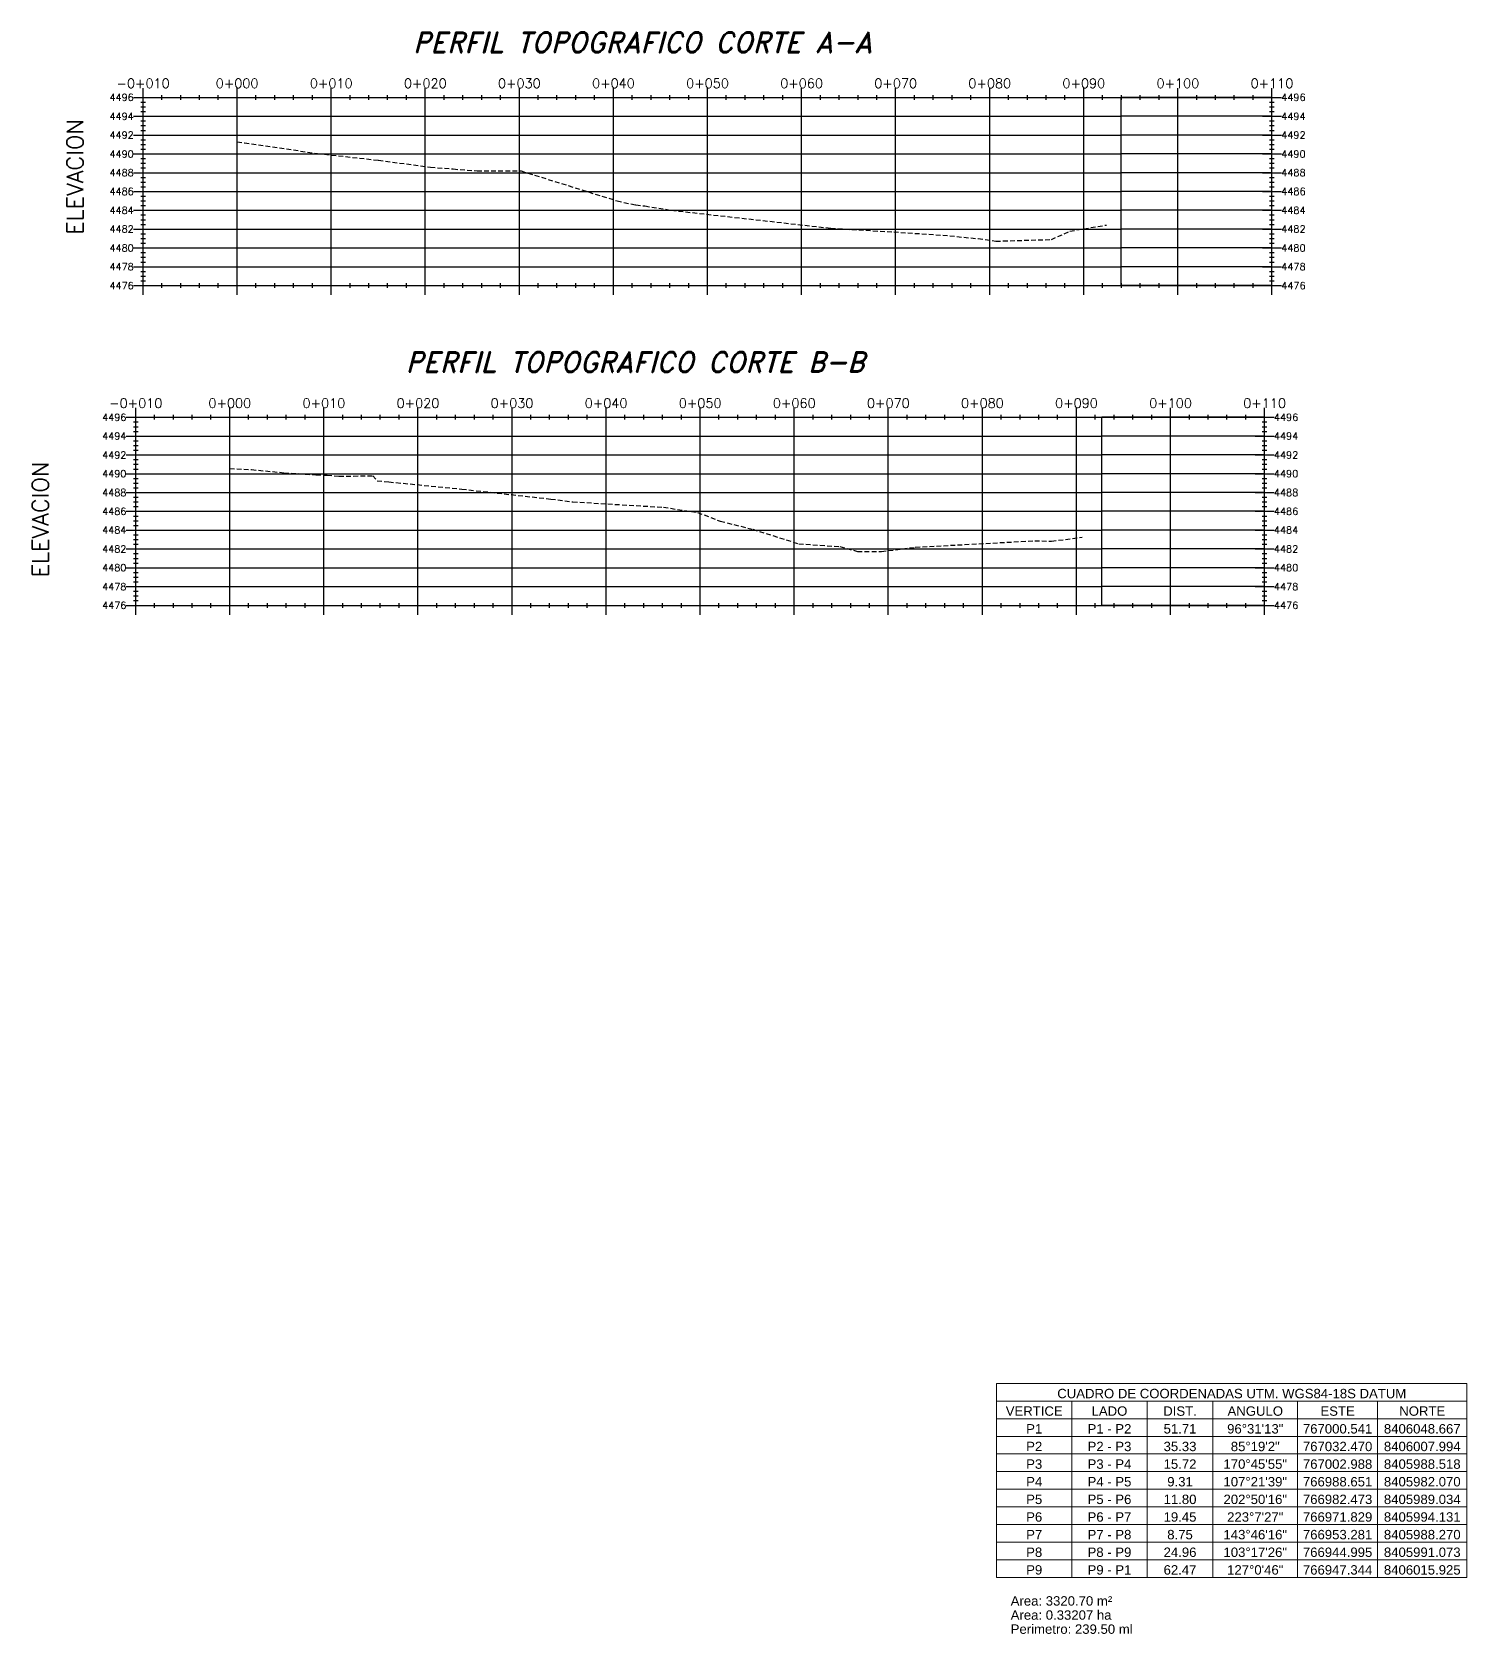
# Model space of a CAD drawing. Header units: metres. Extents: x 766932 to 768173, y 8405668 to 8406206.
# Drawn here: x 767147.5 to 767300.1, y 8405984.6 to 8406155 of the extents above; entities that cross this region are included whole.
import ezdxf
from ezdxf.enums import TextEntityAlignment as Align

# ---------------------------------------------------------------- set-up
doc = ezdxf.new("R2010")
doc.units = ezdxf.units.M
doc.linetypes.add('DASHED', pattern=[0.75, 0.5, -0.25])
for name, color, linetype in [('C-ROAD-PROF', 1, 'DASHED'), ('C-ROAD-PROF-GRID-GEOM', 5, 'Continuous'), ('C-ROAD-PROF-GRID-MAJR', 8, 'Continuous'), ('C-ROAD-PROF-TEXT', 11, 'Continuous'), ('C-ROAD-PROF-TITL', 11, 'Continuous'), ('C-ROAD-PROF-TTLB', 5, 'Continuous'), ('NOMBRE', 40, 'Continuous')]:
    doc.layers.add(name, color=color, linetype=linetype)
doc.layers.add('CUADROS', color=9, linetype='Continuous', lineweight=20)
doc.styles.add('ambiente', font='romand.shx', dxfattribs={"oblique": 15})
doc.styles.add('CUADROS', font='arial.ttf')
doc.styles.get("Standard").update_dxf_attribs({"font": 'simplex.shx'})

# ---------------------------------------------------------------- blocks, each defined once
blk = doc.blocks.new('CC-Cuerpo')
at = {"layer": 'CUADROS'}
for p, q in [((0, 0), (0, 3.75)), ((0, 3.75), (100, 3.75)), ((16, 0), (16, 3.75)), ((32, 0), (32, 3.75)), ((46, 0), (46, 3.75)), ((64, 0), (64, 3.75)), ((81, 0), (81, 3.75)), ((100, 0), (100, 3.75)), ((0, 0), (100, 0))]:
    blk.add_line(p, q, dxfattribs=at)
at = {"layer": 'CUADROS', "style": 'CUADROS'}
for tag, p in [('V', (8, 0)), ('L', (24, 0)), ('D', (39, 0)), ('ANG', (55, 0)), ('X', (72.5, 0)), ('Y', (90.5, 0))]:
    blk.add_attdef(tag, text='', height=2, dxfattribs=at).set_placement(p, align=Align.BOTTOM_CENTER)
blk = doc.blocks.new('*U70')
at = {"layer": 'C-ROAD-PROF', "color": 1, "linetype": 'DASHED', "lineweight": -3}
for p, q in [((767169.34, 8406143.29), (767170.14, 8406143.18)), ((767170.14, 8406143.18), (767177.88, 8406142.06)), ((767177.88, 8406142.06), (767184.37, 8406141.34)), ((767184.37, 8406141.34), (767189.9, 8406140.6)), ((767189.9, 8406140.6), (767192.31, 8406140.41)), ((767192.31, 8406140.41), (767194.85, 8406140.21)), ((767194.85, 8406140.21), (767199.53, 8406140.2)), ((767199.53, 8406140.2), (767209.72, 8406137.02)), ((767209.72, 8406137.02), (767211.72, 8406136.58)), ((767211.72, 8406136.58), (767212.67, 8406136.48)), ((767212.67, 8406136.48), (767215.52, 8406136.02)), ((767215.52, 8406136.02), (767232.44, 8406134.11)), ((767232.44, 8406134.11), (767239.13, 8406133.71)), ((767239.13, 8406133.71), (767244.36, 8406133.37)), ((767244.36, 8406133.37), (767248.1, 8406133)), ((767255.89, 8406132.91), (767257.87, 8406133.8)), ((767257.87, 8406133.8), (767261.75, 8406134.45)), ((767248.1, 8406133), (767250, 8406132.73)), ((767250, 8406132.73), (767255.89, 8406132.91))]:
    blk.add_line(p, q, dxfattribs=at)
blk = doc.blocks.new('*U71')
at = {"layer": 'C-ROAD-PROF', "color": 1, "linetype": 'DASHED', "lineweight": -3}
for p, q in [((767212.64, 8406052.23), (767214.94, 8406052.12)), ((767214.94, 8406052.12), (767218.4, 8406051.79)), ((767218.4, 8406051.79), (767221.8, 8406051.58)), ((767221.8, 8406051.58), (767222.99, 8406051.53)), ((767222.99, 8406051.53), (767224.27, 8406051.42)), ((767224.27, 8406051.42), (767227.84, 8406051.47)), ((767227.84, 8406051.47), (767228.31, 8406050.94)), ((767228.31, 8406050.94), (767229.56, 8406050.82)), ((767229.56, 8406050.82), (767237.32, 8406050.05)), ((767237.32, 8406050.05), (767246.77, 8406048.99)), ((767246.77, 8406048.99), (767249.09, 8406048.7)), ((767249.09, 8406048.7), (767258.75, 8406048.12)), ((767258.75, 8406048.12), (767262.36, 8406047.57)), ((767262.36, 8406047.57), (767264.78, 8406046.64)), ((767264.78, 8406046.64), (767268.22, 8406045.78)), ((767268.22, 8406045.78), (767273.13, 8406044.23)), ((767285.51, 8406043.87), (767298.21, 8406044.56)), ((767298.21, 8406044.56), (767299.97, 8406044.51)), ((767299.97, 8406044.51), (767303.23, 8406044.93)), ((767273.13, 8406044.23), (767277.49, 8406043.94)), ((767277.49, 8406043.94), (767279.37, 8406043.42)), ((767279.37, 8406043.42), (767281.91, 8406043.41)), ((767281.91, 8406043.41), (767285.51, 8406043.87))]:
    blk.add_line(p, q, dxfattribs=at)

msp = doc.modelspace()

# ---------------------------------------------------------------- linework, layer by layer
at = {"layer": 'C-ROAD-PROF-GRID-GEOM', "color": 5, "linetype": 'Continuous', "lineweight": -3}
for p, q in [((767169.341, 8406128.016), (767169.341, 8406148.016)), ((767263.33, 8406128.016), (767263.33, 8406148.016)), ((767168.561, 8406094.006), (767168.561, 8406114.006)), ((767261.245, 8406094.006), (767261.245, 8406114.006))]:
    msp.add_line(p, q, dxfattribs=at)
at = {"layer": 'C-ROAD-PROF-GRID-MAJR', "color": 8, "linetype": 'Continuous', "lineweight": -3}
for p, q in [((767159.341, 8406148.016), (767169.341, 8406148.016)), ((767159.341, 8406128.016), (767159.341, 8406148.016)), ((767169.341, 8406148.016), (767263.33, 8406148.016)), ((767169.341, 8406128.016), (767169.341, 8406148.016)), ((767179.341, 8406128.016), (767179.341, 8406148.016)), ((767189.341, 8406128.016), (767189.341, 8406148.016)), ((767199.341, 8406128.016), (767199.341, 8406148.016)), ((767209.341, 8406128.016), (767209.341, 8406148.016)), ((767219.341, 8406128.016), (767219.341, 8406148.016)), ((767229.341, 8406128.016), (767229.341, 8406148.016)), ((767239.341, 8406128.016), (767239.341, 8406148.016)), ((767249.341, 8406128.016), (767249.341, 8406148.016)), ((767259.341, 8406128.016), (767259.341, 8406148.016)), ((767279.341, 8406148.016), (767263.33, 8406148.016)), ((767269.341, 8406128.016), (767269.341, 8406148.016)), ((767279.341, 8406128.016), (767279.341, 8406148.016)), ((767159.341, 8406146.016), (767169.341, 8406146.016)), ((767169.341, 8406146.016), (767263.33, 8406146.016)), ((767279.341, 8406146.016), (767263.33, 8406146.016)), ((767159.341, 8406144.016), (767169.341, 8406144.016)), ((767169.341, 8406144.016), (767263.33, 8406144.016)), ((767279.341, 8406144.016), (767263.33, 8406144.016)), ((767159.341, 8406142.016), (767169.341, 8406142.016)), ((767169.341, 8406142.016), (767263.33, 8406142.016)), ((767279.341, 8406142.016), (767263.33, 8406142.016)), ((767159.341, 8406140.016), (767169.341, 8406140.016)), ((767169.341, 8406140.016), (767263.33, 8406140.016)), ((767279.341, 8406140.016), (767263.33, 8406140.016)), ((767159.341, 8406138.016), (767169.341, 8406138.016)), ((767169.341, 8406138.016), (767263.33, 8406138.016)), ((767279.341, 8406138.016), (767263.33, 8406138.016)), ((767159.341, 8406136.016), (767169.341, 8406136.016)), ((767169.341, 8406136.016), (767263.33, 8406136.016)), ((767279.341, 8406136.016), (767263.33, 8406136.016)), ((767159.341, 8406134.016), (767169.341, 8406134.016)), ((767169.341, 8406134.016), (767263.33, 8406134.016)), ((767279.341, 8406134.016), (767263.33, 8406134.016)), ((767159.341, 8406132.016), (767169.341, 8406132.016)), ((767169.341, 8406132.016), (767263.33, 8406132.016)), ((767279.341, 8406132.016), (767263.33, 8406132.016)), ((767159.341, 8406130.016), (767169.341, 8406130.016)), ((767169.341, 8406130.016), (767263.33, 8406130.016)), ((767279.341, 8406130.016), (767263.33, 8406130.016)), ((767159.341, 8406128.016), (767169.341, 8406128.016)), ((767169.341, 8406128.016), (767263.33, 8406128.016)), ((767279.341, 8406128.016), (767263.33, 8406128.016)), ((767158.561, 8406114.006), (767168.561, 8406114.006)), ((767158.561, 8406094.006), (767158.561, 8406114.006)), ((767168.561, 8406114.006), (767261.245, 8406114.006)), ((767168.561, 8406094.006), (767168.561, 8406114.006)), ((767178.561, 8406094.006), (767178.561, 8406114.006)), ((767188.561, 8406094.006), (767188.561, 8406114.006)), ((767198.561, 8406094.006), (767198.561, 8406114.006)), ((767208.561, 8406094.006), (767208.561, 8406114.006)), ((767218.561, 8406094.006), (767218.561, 8406114.006)), ((767228.561, 8406094.006), (767228.561, 8406114.006)), ((767238.561, 8406094.006), (767238.561, 8406114.006)), ((767248.561, 8406094.006), (767248.561, 8406114.006)), ((767258.561, 8406094.006), (767258.561, 8406114.006)), ((767278.561, 8406114.006), (767261.245, 8406114.006)), ((767268.561, 8406094.006), (767268.561, 8406114.006)), ((767278.561, 8406094.006), (767278.561, 8406114.006)), ((767158.561, 8406112.006), (767168.561, 8406112.006)), ((767168.561, 8406112.006), (767261.245, 8406112.006)), ((767278.561, 8406112.006), (767261.245, 8406112.006)), ((767158.561, 8406110.006), (767168.561, 8406110.006)), ((767168.561, 8406110.006), (767261.245, 8406110.006)), ((767278.561, 8406110.006), (767261.245, 8406110.006)), ((767158.561, 8406108.006), (767168.561, 8406108.006)), ((767168.561, 8406108.006), (767261.245, 8406108.006)), ((767278.561, 8406108.006), (767261.245, 8406108.006)), ((767158.561, 8406106.006), (767168.561, 8406106.006)), ((767168.561, 8406106.006), (767261.245, 8406106.006)), ((767278.561, 8406106.006), (767261.245, 8406106.006)), ((767158.561, 8406104.006), (767168.561, 8406104.006)), ((767168.561, 8406104.006), (767261.245, 8406104.006)), ((767278.561, 8406104.006), (767261.245, 8406104.006)), ((767158.561, 8406102.006), (767168.561, 8406102.006)), ((767168.561, 8406102.006), (767261.245, 8406102.006)), ((767278.561, 8406102.006), (767261.245, 8406102.006)), ((767158.561, 8406100.006), (767168.561, 8406100.006)), ((767168.561, 8406100.006), (767261.245, 8406100.006)), ((767278.561, 8406100.006), (767261.245, 8406100.006)), ((767158.561, 8406098.006), (767168.561, 8406098.006)), ((767168.561, 8406098.006), (767261.245, 8406098.006)), ((767278.561, 8406098.006), (767261.245, 8406098.006)), ((767158.561, 8406096.006), (767168.561, 8406096.006)), ((767168.561, 8406096.006), (767261.245, 8406096.006)), ((767278.561, 8406096.006), (767261.245, 8406096.006)), ((767158.561, 8406094.006), (767168.561, 8406094.006)), ((767168.561, 8406094.006), (767261.245, 8406094.006)), ((767278.561, 8406094.006), (767261.245, 8406094.006))]:
    msp.add_line(p, q, dxfattribs=at)
at = {"layer": 'C-ROAD-PROF-TEXT', "color": 11, "linetype": 'Continuous', "lineweight": -3}
for p, q in [((767159.341, 8406147.016), (767159.341, 8406149.016)), ((767169.341, 8406147.016), (767169.341, 8406149.016)), ((767179.341, 8406147.016), (767179.341, 8406149.016)), ((767189.341, 8406147.016), (767189.341, 8406149.016)), ((767199.341, 8406147.016), (767199.341, 8406149.016)), ((767209.341, 8406147.016), (767209.341, 8406149.016)), ((767219.341, 8406147.016), (767219.341, 8406149.016)), ((767229.341, 8406147.016), (767229.341, 8406149.016)), ((767239.341, 8406147.016), (767239.341, 8406149.016)), ((767249.341, 8406147.016), (767249.341, 8406149.016)), ((767259.341, 8406147.016), (767259.341, 8406149.016)), ((767269.341, 8406147.016), (767269.341, 8406149.016)), ((767279.341, 8406147.016), (767279.341, 8406149.016)), ((767158.341, 8406148.016), (767160.341, 8406148.016)), ((767159.091, 8406147.516), (767159.591, 8406147.516)), ((767159.091, 8406147.016), (767159.591, 8406147.016)), ((767161.341, 8406147.766), (767161.341, 8406148.266)), ((767163.341, 8406147.766), (767163.341, 8406148.266)), ((767165.341, 8406147.766), (767165.341, 8406148.266)), ((767167.341, 8406147.766), (767167.341, 8406148.266)), ((767171.341, 8406147.766), (767171.341, 8406148.266)), ((767173.341, 8406147.766), (767173.341, 8406148.266)), ((767175.341, 8406147.766), (767175.341, 8406148.266)), ((767177.341, 8406147.766), (767177.341, 8406148.266)), ((767181.341, 8406147.766), (767181.341, 8406148.266)), ((767183.341, 8406147.766), (767183.341, 8406148.266)), ((767185.341, 8406147.766), (767185.341, 8406148.266)), ((767187.341, 8406147.766), (767187.341, 8406148.266)), ((767191.341, 8406147.766), (767191.341, 8406148.266)), ((767193.341, 8406147.766), (767193.341, 8406148.266)), ((767195.341, 8406147.766), (767195.341, 8406148.266)), ((767197.341, 8406147.766), (767197.341, 8406148.266)), ((767201.341, 8406147.766), (767201.341, 8406148.266)), ((767203.341, 8406147.766), (767203.341, 8406148.266)), ((767205.341, 8406147.766), (767205.341, 8406148.266)), ((767207.341, 8406147.766), (767207.341, 8406148.266)), ((767211.341, 8406147.766), (767211.341, 8406148.266)), ((767213.341, 8406147.766), (767213.341, 8406148.266)), ((767215.341, 8406147.766), (767215.341, 8406148.266)), ((767217.341, 8406147.766), (767217.341, 8406148.266)), ((767221.341, 8406147.766), (767221.341, 8406148.266)), ((767223.341, 8406147.766), (767223.341, 8406148.266)), ((767225.341, 8406147.766), (767225.341, 8406148.266)), ((767227.341, 8406147.766), (767227.341, 8406148.266)), ((767231.341, 8406147.766), (767231.341, 8406148.266)), ((767233.341, 8406147.766), (767233.341, 8406148.266)), ((767235.341, 8406147.766), (767235.341, 8406148.266)), ((767237.341, 8406147.766), (767237.341, 8406148.266)), ((767241.341, 8406147.766), (767241.341, 8406148.266)), ((767243.341, 8406147.766), (767243.341, 8406148.266)), ((767245.341, 8406147.766), (767245.341, 8406148.266)), ((767247.341, 8406147.766), (767247.341, 8406148.266)), ((767251.341, 8406147.766), (767251.341, 8406148.266)), ((767253.341, 8406147.766), (767253.341, 8406148.266)), ((767255.341, 8406147.766), (767255.341, 8406148.266)), ((767257.341, 8406147.766), (767257.341, 8406148.266)), ((767261.341, 8406147.766), (767261.341, 8406148.266)), ((767263.341, 8406147.766), (767263.341, 8406148.266)), ((767265.341, 8406147.766), (767265.341, 8406148.266)), ((767267.341, 8406147.766), (767267.341, 8406148.266)), ((767271.341, 8406147.766), (767271.341, 8406148.266)), ((767273.341, 8406147.766), (767273.341, 8406148.266)), ((767275.341, 8406147.766), (767275.341, 8406148.266)), ((767277.341, 8406147.766), (767277.341, 8406148.266)), ((767278.341, 8406148.016), (767280.341, 8406148.016)), ((767279.091, 8406147.516), (767279.591, 8406147.516)), ((767279.091, 8406147.016), (767279.591, 8406147.016)), ((767158.341, 8406146.016), (767160.341, 8406146.016)), ((767159.091, 8406146.516), (767159.591, 8406146.516)), ((767159.091, 8406145.516), (767159.591, 8406145.516)), ((767159.091, 8406145.016), (767159.591, 8406145.016)), ((767278.341, 8406146.016), (767280.341, 8406146.016)), ((767279.091, 8406146.516), (767279.591, 8406146.516)), ((767279.091, 8406145.516), (767279.591, 8406145.516)), ((767279.091, 8406145.016), (767279.591, 8406145.016)), ((767158.341, 8406144.016), (767160.341, 8406144.016)), ((767159.091, 8406144.516), (767159.591, 8406144.516)), ((767159.091, 8406143.516), (767159.591, 8406143.516)), ((767278.341, 8406144.016), (767280.341, 8406144.016)), ((767279.091, 8406144.516), (767279.591, 8406144.516)), ((767279.091, 8406143.516), (767279.591, 8406143.516)), ((767158.341, 8406142.016), (767160.341, 8406142.016)), ((767159.091, 8406143.016), (767159.591, 8406143.016)), ((767159.091, 8406142.516), (767159.591, 8406142.516)), ((767278.341, 8406142.016), (767280.341, 8406142.016)), ((767279.091, 8406143.016), (767279.591, 8406143.016)), ((767279.091, 8406142.516), (767279.591, 8406142.516)), ((767158.341, 8406140.016), (767160.341, 8406140.016)), ((767159.091, 8406141.516), (767159.591, 8406141.516)), ((767159.091, 8406141.016), (767159.591, 8406141.016)), ((767159.091, 8406140.516), (767159.591, 8406140.516)), ((767278.341, 8406140.016), (767280.341, 8406140.016)), ((767279.091, 8406141.516), (767279.591, 8406141.516)), ((767279.091, 8406141.016), (767279.591, 8406141.016)), ((767279.091, 8406140.516), (767279.591, 8406140.516)), ((767159.091, 8406139.516), (767159.591, 8406139.516)), ((767159.091, 8406139.016), (767159.591, 8406139.016)), ((767159.091, 8406138.516), (767159.591, 8406138.516)), ((767279.091, 8406139.516), (767279.591, 8406139.516)), ((767279.091, 8406139.016), (767279.591, 8406139.016)), ((767279.091, 8406138.516), (767279.591, 8406138.516)), ((767158.341, 8406138.016), (767160.341, 8406138.016)), ((767159.091, 8406137.516), (767159.591, 8406137.516)), ((767159.091, 8406137.016), (767159.591, 8406137.016)), ((767159.091, 8406136.516), (767159.591, 8406136.516)), ((767278.341, 8406138.016), (767280.341, 8406138.016)), ((767279.091, 8406137.516), (767279.591, 8406137.516)), ((767279.091, 8406137.016), (767279.591, 8406137.016)), ((767279.091, 8406136.516), (767279.591, 8406136.516)), ((767158.341, 8406136.016), (767160.341, 8406136.016)), ((767159.091, 8406135.516), (767159.591, 8406135.516)), ((767159.091, 8406135.016), (767159.591, 8406135.016)), ((767278.341, 8406136.016), (767280.341, 8406136.016)), ((767279.091, 8406135.516), (767279.591, 8406135.516)), ((767279.091, 8406135.016), (767279.591, 8406135.016)), ((767158.341, 8406134.016), (767160.341, 8406134.016)), ((767159.091, 8406134.516), (767159.591, 8406134.516)), ((767159.091, 8406133.516), (767159.591, 8406133.516)), ((767278.341, 8406134.016), (767280.341, 8406134.016)), ((767279.091, 8406134.516), (767279.591, 8406134.516)), ((767279.091, 8406133.516), (767279.591, 8406133.516)), ((767158.341, 8406132.016), (767160.341, 8406132.016)), ((767159.091, 8406133.016), (767159.591, 8406133.016)), ((767159.091, 8406132.516), (767159.591, 8406132.516)), ((767159.091, 8406131.516), (767159.591, 8406131.516)), ((767278.341, 8406132.016), (767280.341, 8406132.016)), ((767279.091, 8406133.016), (767279.591, 8406133.016)), ((767279.091, 8406132.516), (767279.591, 8406132.516)), ((767279.091, 8406131.516), (767279.591, 8406131.516)), ((767158.341, 8406130.016), (767160.341, 8406130.016)), ((767159.091, 8406131.016), (767159.591, 8406131.016)), ((767159.091, 8406130.516), (767159.591, 8406130.516)), ((767278.341, 8406130.016), (767280.341, 8406130.016)), ((767279.091, 8406131.016), (767279.591, 8406131.016)), ((767279.091, 8406130.516), (767279.591, 8406130.516)), ((767158.341, 8406128.016), (767160.341, 8406128.016)), ((767159.091, 8406129.516), (767159.591, 8406129.516)), ((767159.091, 8406129.016), (767159.591, 8406129.016)), ((767159.091, 8406128.516), (767159.591, 8406128.516)), ((767159.341, 8406127.016), (767159.341, 8406129.016)), ((767161.341, 8406127.766), (767161.341, 8406128.266)), ((767163.341, 8406127.766), (767163.341, 8406128.266)), ((767165.341, 8406127.766), (767165.341, 8406128.266)), ((767167.341, 8406127.766), (767167.341, 8406128.266)), ((767169.341, 8406127.016), (767169.341, 8406129.016)), ((767171.341, 8406127.766), (767171.341, 8406128.266)), ((767173.341, 8406127.766), (767173.341, 8406128.266)), ((767175.341, 8406127.766), (767175.341, 8406128.266)), ((767177.341, 8406127.766), (767177.341, 8406128.266)), ((767179.341, 8406127.016), (767179.341, 8406129.016)), ((767181.341, 8406127.766), (767181.341, 8406128.266)), ((767183.341, 8406127.766), (767183.341, 8406128.266)), ((767185.341, 8406127.766), (767185.341, 8406128.266)), ((767187.341, 8406127.766), (767187.341, 8406128.266)), ((767189.341, 8406127.016), (767189.341, 8406129.016)), ((767191.341, 8406127.766), (767191.341, 8406128.266)), ((767193.341, 8406127.766), (767193.341, 8406128.266)), ((767195.341, 8406127.766), (767195.341, 8406128.266)), ((767197.341, 8406127.766), (767197.341, 8406128.266)), ((767199.341, 8406127.016), (767199.341, 8406129.016)), ((767201.341, 8406127.766), (767201.341, 8406128.266)), ((767203.341, 8406127.766), (767203.341, 8406128.266)), ((767205.341, 8406127.766), (767205.341, 8406128.266)), ((767207.341, 8406127.766), (767207.341, 8406128.266)), ((767209.341, 8406127.016), (767209.341, 8406129.016)), ((767211.341, 8406127.766), (767211.341, 8406128.266)), ((767213.341, 8406127.766), (767213.341, 8406128.266)), ((767215.341, 8406127.766), (767215.341, 8406128.266)), ((767217.341, 8406127.766), (767217.341, 8406128.266)), ((767219.341, 8406127.016), (767219.341, 8406129.016)), ((767221.341, 8406127.766), (767221.341, 8406128.266)), ((767223.341, 8406127.766), (767223.341, 8406128.266)), ((767225.341, 8406127.766), (767225.341, 8406128.266)), ((767227.341, 8406127.766), (767227.341, 8406128.266)), ((767229.341, 8406127.016), (767229.341, 8406129.016)), ((767231.341, 8406127.766), (767231.341, 8406128.266)), ((767233.341, 8406127.766), (767233.341, 8406128.266)), ((767235.341, 8406127.766), (767235.341, 8406128.266)), ((767237.341, 8406127.766), (767237.341, 8406128.266)), ((767239.341, 8406127.016), (767239.341, 8406129.016)), ((767241.341, 8406127.766), (767241.341, 8406128.266)), ((767243.341, 8406127.766), (767243.341, 8406128.266)), ((767245.341, 8406127.766), (767245.341, 8406128.266)), ((767247.341, 8406127.766), (767247.341, 8406128.266)), ((767249.341, 8406127.016), (767249.341, 8406129.016)), ((767251.341, 8406127.766), (767251.341, 8406128.266)), ((767253.341, 8406127.766), (767253.341, 8406128.266)), ((767255.341, 8406127.766), (767255.341, 8406128.266)), ((767257.341, 8406127.766), (767257.341, 8406128.266)), ((767259.341, 8406127.016), (767259.341, 8406129.016)), ((767261.341, 8406127.766), (767261.341, 8406128.266)), ((767263.341, 8406127.766), (767263.341, 8406128.266)), ((767265.341, 8406127.766), (767265.341, 8406128.266)), ((767267.341, 8406127.766), (767267.341, 8406128.266)), ((767269.341, 8406127.016), (767269.341, 8406129.016)), ((767271.341, 8406127.766), (767271.341, 8406128.266)), ((767273.341, 8406127.766), (767273.341, 8406128.266)), ((767275.341, 8406127.766), (767275.341, 8406128.266)), ((767277.341, 8406127.766), (767277.341, 8406128.266)), ((767278.341, 8406128.016), (767280.341, 8406128.016)), ((767279.091, 8406129.516), (767279.591, 8406129.516)), ((767279.091, 8406129.016), (767279.591, 8406129.016)), ((767279.091, 8406128.516), (767279.591, 8406128.516)), ((767279.341, 8406127.016), (767279.341, 8406129.016)), ((767158.561, 8406113.006), (767158.561, 8406115.006)), ((767168.561, 8406113.006), (767168.561, 8406115.006)), ((767178.561, 8406113.006), (767178.561, 8406115.006)), ((767188.561, 8406113.006), (767188.561, 8406115.006)), ((767198.561, 8406113.006), (767198.561, 8406115.006)), ((767208.561, 8406113.006), (767208.561, 8406115.006)), ((767218.561, 8406113.006), (767218.561, 8406115.006)), ((767228.561, 8406113.006), (767228.561, 8406115.006)), ((767238.561, 8406113.006), (767238.561, 8406115.006)), ((767248.561, 8406113.006), (767248.561, 8406115.006)), ((767258.561, 8406113.006), (767258.561, 8406115.006)), ((767268.561, 8406113.006), (767268.561, 8406115.006)), ((767278.561, 8406113.006), (767278.561, 8406115.006)), ((767157.561, 8406114.006), (767159.561, 8406114.006)), ((767158.311, 8406113.506), (767158.811, 8406113.506)), ((767158.311, 8406113.006), (767158.811, 8406113.006)), ((767160.561, 8406113.756), (767160.561, 8406114.256)), ((767162.561, 8406113.756), (767162.561, 8406114.256)), ((767164.561, 8406113.756), (767164.561, 8406114.256)), ((767166.561, 8406113.756), (767166.561, 8406114.256)), ((767170.561, 8406113.756), (767170.561, 8406114.256)), ((767172.561, 8406113.756), (767172.561, 8406114.256)), ((767174.561, 8406113.756), (767174.561, 8406114.256)), ((767176.561, 8406113.756), (767176.561, 8406114.256)), ((767180.561, 8406113.756), (767180.561, 8406114.256)), ((767182.561, 8406113.756), (767182.561, 8406114.256)), ((767184.561, 8406113.756), (767184.561, 8406114.256)), ((767186.561, 8406113.756), (767186.561, 8406114.256)), ((767190.561, 8406113.756), (767190.561, 8406114.256)), ((767192.561, 8406113.756), (767192.561, 8406114.256)), ((767194.561, 8406113.756), (767194.561, 8406114.256)), ((767196.561, 8406113.756), (767196.561, 8406114.256)), ((767200.561, 8406113.756), (767200.561, 8406114.256)), ((767202.561, 8406113.756), (767202.561, 8406114.256)), ((767204.561, 8406113.756), (767204.561, 8406114.256)), ((767206.561, 8406113.756), (767206.561, 8406114.256)), ((767210.561, 8406113.756), (767210.561, 8406114.256)), ((767212.561, 8406113.756), (767212.561, 8406114.256)), ((767214.561, 8406113.756), (767214.561, 8406114.256)), ((767216.561, 8406113.756), (767216.561, 8406114.256)), ((767220.561, 8406113.756), (767220.561, 8406114.256)), ((767222.561, 8406113.756), (767222.561, 8406114.256)), ((767224.561, 8406113.756), (767224.561, 8406114.256)), ((767226.561, 8406113.756), (767226.561, 8406114.256)), ((767230.561, 8406113.756), (767230.561, 8406114.256)), ((767232.561, 8406113.756), (767232.561, 8406114.256)), ((767234.561, 8406113.756), (767234.561, 8406114.256)), ((767236.561, 8406113.756), (767236.561, 8406114.256)), ((767240.561, 8406113.756), (767240.561, 8406114.256)), ((767242.561, 8406113.756), (767242.561, 8406114.256)), ((767244.561, 8406113.756), (767244.561, 8406114.256)), ((767246.561, 8406113.756), (767246.561, 8406114.256)), ((767250.561, 8406113.756), (767250.561, 8406114.256)), ((767252.561, 8406113.756), (767252.561, 8406114.256)), ((767254.561, 8406113.756), (767254.561, 8406114.256)), ((767256.561, 8406113.756), (767256.561, 8406114.256)), ((767260.561, 8406113.756), (767260.561, 8406114.256)), ((767262.561, 8406113.756), (767262.561, 8406114.256)), ((767264.561, 8406113.756), (767264.561, 8406114.256)), ((767266.561, 8406113.756), (767266.561, 8406114.256)), ((767270.561, 8406113.756), (767270.561, 8406114.256)), ((767272.561, 8406113.756), (767272.561, 8406114.256)), ((767274.561, 8406113.756), (767274.561, 8406114.256)), ((767276.561, 8406113.756), (767276.561, 8406114.256)), ((767277.561, 8406114.006), (767279.561, 8406114.006)), ((767278.311, 8406113.506), (767278.811, 8406113.506)), ((767278.311, 8406113.006), (767278.811, 8406113.006)), ((767157.561, 8406112.006), (767159.561, 8406112.006)), ((767158.311, 8406112.506), (767158.811, 8406112.506)), ((767158.311, 8406111.506), (767158.811, 8406111.506)), ((767158.311, 8406111.006), (767158.811, 8406111.006)), ((767277.561, 8406112.006), (767279.561, 8406112.006)), ((767278.311, 8406112.506), (767278.811, 8406112.506)), ((767278.311, 8406111.506), (767278.811, 8406111.506)), ((767278.311, 8406111.006), (767278.811, 8406111.006)), ((767157.561, 8406110.006), (767159.561, 8406110.006)), ((767158.311, 8406110.506), (767158.811, 8406110.506)), ((767158.311, 8406109.506), (767158.811, 8406109.506)), ((767277.561, 8406110.006), (767279.561, 8406110.006)), ((767278.311, 8406110.506), (767278.811, 8406110.506)), ((767278.311, 8406109.506), (767278.811, 8406109.506)), ((767157.561, 8406108.006), (767159.561, 8406108.006)), ((767158.311, 8406109.006), (767158.811, 8406109.006)), ((767158.311, 8406108.506), (767158.811, 8406108.506)), ((767277.561, 8406108.006), (767279.561, 8406108.006)), ((767278.311, 8406109.006), (767278.811, 8406109.006)), ((767278.311, 8406108.506), (767278.811, 8406108.506)), ((767157.561, 8406106.006), (767159.561, 8406106.006)), ((767158.311, 8406107.506), (767158.811, 8406107.506)), ((767158.311, 8406107.006), (767158.811, 8406107.006)), ((767158.311, 8406106.506), (767158.811, 8406106.506)), ((767277.561, 8406106.006), (767279.561, 8406106.006)), ((767278.311, 8406107.506), (767278.811, 8406107.506)), ((767278.311, 8406107.006), (767278.811, 8406107.006)), ((767278.311, 8406106.506), (767278.811, 8406106.506)), ((767158.311, 8406105.506), (767158.811, 8406105.506)), ((767158.311, 8406105.006), (767158.811, 8406105.006)), ((767158.311, 8406104.506), (767158.811, 8406104.506)), ((767278.311, 8406105.506), (767278.811, 8406105.506)), ((767278.311, 8406105.006), (767278.811, 8406105.006)), ((767278.311, 8406104.506), (767278.811, 8406104.506)), ((767157.561, 8406104.006), (767159.561, 8406104.006)), ((767158.311, 8406103.506), (767158.811, 8406103.506)), ((767158.311, 8406103.006), (767158.811, 8406103.006)), ((767158.311, 8406102.506), (767158.811, 8406102.506)), ((767277.561, 8406104.006), (767279.561, 8406104.006)), ((767278.311, 8406103.506), (767278.811, 8406103.506)), ((767278.311, 8406103.006), (767278.811, 8406103.006)), ((767278.311, 8406102.506), (767278.811, 8406102.506)), ((767157.561, 8406102.006), (767159.561, 8406102.006)), ((767158.311, 8406101.506), (767158.811, 8406101.506)), ((767158.311, 8406101.006), (767158.811, 8406101.006)), ((767277.561, 8406102.006), (767279.561, 8406102.006)), ((767278.311, 8406101.506), (767278.811, 8406101.506)), ((767278.311, 8406101.006), (767278.811, 8406101.006)), ((767157.561, 8406100.006), (767159.561, 8406100.006)), ((767158.311, 8406100.506), (767158.811, 8406100.506)), ((767158.311, 8406099.506), (767158.811, 8406099.506)), ((767277.561, 8406100.006), (767279.561, 8406100.006)), ((767278.311, 8406100.506), (767278.811, 8406100.506)), ((767278.311, 8406099.506), (767278.811, 8406099.506)), ((767157.561, 8406098.006), (767159.561, 8406098.006)), ((767158.311, 8406099.006), (767158.811, 8406099.006)), ((767158.311, 8406098.506), (767158.811, 8406098.506)), ((767158.311, 8406097.506), (767158.811, 8406097.506)), ((767277.561, 8406098.006), (767279.561, 8406098.006)), ((767278.311, 8406099.006), (767278.811, 8406099.006)), ((767278.311, 8406098.506), (767278.811, 8406098.506)), ((767278.311, 8406097.506), (767278.811, 8406097.506)), ((767157.561, 8406096.006), (767159.561, 8406096.006)), ((767158.311, 8406097.006), (767158.811, 8406097.006)), ((767158.311, 8406096.506), (767158.811, 8406096.506)), ((767277.561, 8406096.006), (767279.561, 8406096.006)), ((767278.311, 8406097.006), (767278.811, 8406097.006)), ((767278.311, 8406096.506), (767278.811, 8406096.506)), ((767157.561, 8406094.006), (767159.561, 8406094.006)), ((767158.311, 8406095.506), (767158.811, 8406095.506)), ((767158.311, 8406095.006), (767158.811, 8406095.006)), ((767158.311, 8406094.506), (767158.811, 8406094.506)), ((767158.561, 8406093.006), (767158.561, 8406095.006)), ((767160.561, 8406093.756), (767160.561, 8406094.256)), ((767162.561, 8406093.756), (767162.561, 8406094.256)), ((767164.561, 8406093.756), (767164.561, 8406094.256)), ((767166.561, 8406093.756), (767166.561, 8406094.256)), ((767168.561, 8406093.006), (767168.561, 8406095.006)), ((767170.561, 8406093.756), (767170.561, 8406094.256)), ((767172.561, 8406093.756), (767172.561, 8406094.256)), ((767174.561, 8406093.756), (767174.561, 8406094.256)), ((767176.561, 8406093.756), (767176.561, 8406094.256)), ((767178.561, 8406093.006), (767178.561, 8406095.006)), ((767180.561, 8406093.756), (767180.561, 8406094.256)), ((767182.561, 8406093.756), (767182.561, 8406094.256)), ((767184.561, 8406093.756), (767184.561, 8406094.256)), ((767186.561, 8406093.756), (767186.561, 8406094.256)), ((767188.561, 8406093.006), (767188.561, 8406095.006)), ((767190.561, 8406093.756), (767190.561, 8406094.256)), ((767192.561, 8406093.756), (767192.561, 8406094.256)), ((767194.561, 8406093.756), (767194.561, 8406094.256)), ((767196.561, 8406093.756), (767196.561, 8406094.256)), ((767198.561, 8406093.006), (767198.561, 8406095.006)), ((767200.561, 8406093.756), (767200.561, 8406094.256)), ((767202.561, 8406093.756), (767202.561, 8406094.256)), ((767204.561, 8406093.756), (767204.561, 8406094.256)), ((767206.561, 8406093.756), (767206.561, 8406094.256)), ((767208.561, 8406093.006), (767208.561, 8406095.006)), ((767210.561, 8406093.756), (767210.561, 8406094.256)), ((767212.561, 8406093.756), (767212.561, 8406094.256)), ((767214.561, 8406093.756), (767214.561, 8406094.256)), ((767216.561, 8406093.756), (767216.561, 8406094.256)), ((767218.561, 8406093.006), (767218.561, 8406095.006)), ((767220.561, 8406093.756), (767220.561, 8406094.256)), ((767222.561, 8406093.756), (767222.561, 8406094.256)), ((767224.561, 8406093.756), (767224.561, 8406094.256)), ((767226.561, 8406093.756), (767226.561, 8406094.256)), ((767228.561, 8406093.006), (767228.561, 8406095.006)), ((767230.561, 8406093.756), (767230.561, 8406094.256)), ((767232.561, 8406093.756), (767232.561, 8406094.256)), ((767234.561, 8406093.756), (767234.561, 8406094.256)), ((767236.561, 8406093.756), (767236.561, 8406094.256)), ((767238.561, 8406093.006), (767238.561, 8406095.006)), ((767240.561, 8406093.756), (767240.561, 8406094.256)), ((767242.561, 8406093.756), (767242.561, 8406094.256)), ((767244.561, 8406093.756), (767244.561, 8406094.256)), ((767246.561, 8406093.756), (767246.561, 8406094.256)), ((767248.561, 8406093.006), (767248.561, 8406095.006)), ((767250.561, 8406093.756), (767250.561, 8406094.256)), ((767252.561, 8406093.756), (767252.561, 8406094.256)), ((767254.561, 8406093.756), (767254.561, 8406094.256)), ((767256.561, 8406093.756), (767256.561, 8406094.256)), ((767258.561, 8406093.006), (767258.561, 8406095.006)), ((767260.561, 8406093.756), (767260.561, 8406094.256)), ((767262.561, 8406093.756), (767262.561, 8406094.256)), ((767264.561, 8406093.756), (767264.561, 8406094.256)), ((767266.561, 8406093.756), (767266.561, 8406094.256)), ((767268.561, 8406093.006), (767268.561, 8406095.006)), ((767270.561, 8406093.756), (767270.561, 8406094.256)), ((767272.561, 8406093.756), (767272.561, 8406094.256)), ((767274.561, 8406093.756), (767274.561, 8406094.256)), ((767276.561, 8406093.756), (767276.561, 8406094.256)), ((767277.561, 8406094.006), (767279.561, 8406094.006)), ((767278.311, 8406095.506), (767278.811, 8406095.506)), ((767278.311, 8406095.006), (767278.811, 8406095.006)), ((767278.311, 8406094.506), (767278.811, 8406094.506)), ((767278.561, 8406093.006), (767278.561, 8406095.006))]:
    msp.add_line(p, q, dxfattribs=at)
at = {"layer": 'C-ROAD-PROF-TTLB', "color": 5, "linetype": 'Continuous', "lineweight": -3}
for p, q in [((767159.341, 8406128.016), (767159.341, 8406148.016)), ((767159.341, 8406148.016), (767279.341, 8406148.016)), ((767279.341, 8406128.016), (767279.341, 8406148.016)), ((767159.341, 8406128.016), (767279.341, 8406128.016)), ((767158.561, 8406094.006), (767158.561, 8406114.006)), ((767158.561, 8406114.006), (767278.561, 8406114.006)), ((767278.561, 8406094.006), (767278.561, 8406114.006)), ((767158.561, 8406094.006), (767278.561, 8406094.006))]:
    msp.add_line(p, q, dxfattribs=at)
at = {"layer": 'CUADROS'}
for p, q in [((767250.069, 8406007.521), (767250.069, 8406011.271)), ((767250.069, 8406011.271), (767300.069, 8406011.271)), ((767300.069, 8406007.521), (767300.069, 8406011.271)), ((767250.069, 8406009.396), (767300.069, 8406009.396)), ((767258.069, 8406007.521), (767258.069, 8406009.396)), ((767266.069, 8406007.521), (767266.069, 8406009.396)), ((767273.069, 8406007.521), (767273.069, 8406009.396)), ((767282.069, 8406007.521), (767282.069, 8406009.396)), ((767290.569, 8406007.521), (767290.569, 8406009.396)), ((767250.069, 8406007.521), (767300.069, 8406007.521))]:
    msp.add_line(p, q, dxfattribs=at)

# ---------------------------------------------------------------- block references
at = {"layer": 'C-ROAD-PROF', "color": 1, "linetype": 'DASHED', "lineweight": -3}
for name, p in [('*U70', (0, 0)), ('*U71', (-44.079, 56.318))]:
    msp.add_blockref(name, p, dxfattribs=at)
at = {"layer": 'CUADROS', "xscale": 0.5, "yscale": 0.5, "zscale": 0.5}
for p, values in [((767250.069, 8406005.646), {'V': 'P1', 'L': 'P1 - P2', 'D': '51.71', 'ANG': '96°31\'13"', 'X': '767000.541', 'Y': '8406048.667'}), ((767250.069, 8406003.771), {'V': 'P2', 'L': 'P2 - P3', 'D': '35.33', 'ANG': '85°19\'2"', 'X': '767032.470', 'Y': '8406007.994'}), ((767250.069, 8406001.896), {'V': 'P3', 'L': 'P3 - P4', 'D': '15.72', 'ANG': '170°45\'55"', 'X': '767002.988', 'Y': '8405988.518'}), ((767250.069, 8406000.021), {'V': 'P4', 'L': 'P4 - P5', 'D': '9.31', 'ANG': '107°21\'39"', 'X': '766988.651', 'Y': '8405982.070'}), ((767250.069, 8405998.146), {'V': 'P5', 'L': 'P5 - P6', 'D': '11.80', 'ANG': '202°50\'16"', 'X': '766982.473', 'Y': '8405989.034'}), ((767250.069, 8405996.271), {'V': 'P6', 'L': 'P6 - P7', 'D': '19.45', 'ANG': '223°7\'27"', 'X': '766971.829', 'Y': '8405994.131'}), ((767250.069, 8405994.396), {'V': 'P7', 'L': 'P7 - P8', 'D': '8.75', 'ANG': '143°46\'16"', 'X': '766953.281', 'Y': '8405988.270'}), ((767250.069, 8405992.521), {'V': 'P8', 'L': 'P8 - P9', 'D': '24.96', 'ANG': '103°17\'26"', 'X': '766944.995', 'Y': '8405991.073'}), ((767250.069, 8405990.646), {'V': 'P9', 'L': 'P9 - P1', 'D': '62.47', 'ANG': '127°0\'46"', 'X': '766947.344', 'Y': '8406015.925'})]:
    msp.add_blockref('CC-Cuerpo', p, dxfattribs=at).add_auto_attribs(values)

# ---------------------------------------------------------------- texts
at = {"layer": 'C-ROAD-PROF-TEXT', "color": 11, "linetype": 'Continuous', "lineweight": -3}
for s, insert, char_height, attachment_point in [('-0+010', (767159.341, 8406149.016), 1, 8), ('0+000', (767169.341, 8406149.016), 1, 8), ('0+010', (767179.341, 8406149.016), 1, 8), ('0+020', (767189.341, 8406149.016), 1, 8), ('0+030', (767199.341, 8406149.016), 1, 8), ('0+040', (767209.341, 8406149.016), 1, 8), ('0+050', (767219.341, 8406149.016), 1, 8), ('0+060', (767229.341, 8406149.016), 1, 8), ('0+070', (767239.341, 8406149.016), 1, 8), ('0+080', (767249.341, 8406149.016), 1, 8), ('0+090', (767259.341, 8406149.016), 1, 8), ('0+100', (767269.341, 8406149.016), 1, 8), ('0+110', (767279.341, 8406149.016), 1, 8), ('4496', (767158.341, 8406148.016), 0.75, 6), ('4496', (767280.341, 8406148.016), 0.75, 4), ('4494', (767158.341, 8406146.016), 0.75, 6), ('4494', (767280.341, 8406146.016), 0.75, 4), ('4492', (767158.341, 8406144.016), 0.75, 6), ('4492', (767280.341, 8406144.016), 0.75, 4), ('4490', (767158.341, 8406142.016), 0.75, 6), ('4490', (767280.341, 8406142.016), 0.75, 4), ('4488', (767158.341, 8406140.016), 0.75, 6), ('4488', (767280.341, 8406140.016), 0.75, 4), ('4486', (767158.341, 8406138.016), 0.75, 6), ('4486', (767280.341, 8406138.016), 0.75, 4), ('4484', (767158.341, 8406136.016), 0.75, 6), ('4484', (767280.341, 8406136.016), 0.75, 4), ('4482', (767158.341, 8406134.016), 0.75, 6), ('4482', (767280.341, 8406134.016), 0.75, 4), ('4480', (767158.341, 8406132.016), 0.75, 6), ('4480', (767280.341, 8406132.016), 0.75, 4), ('4478', (767158.341, 8406130.016), 0.75, 6), ('4478', (767280.341, 8406130.016), 0.75, 4), ('4476', (767158.341, 8406128.016), 0.75, 6), ('4476', (767280.341, 8406128.016), 0.75, 4), ('4496', (767157.561, 8406114.006), 0.75, 6), ('-0+010', (767158.561, 8406115.006), 1, 8), ('0+000', (767168.561, 8406115.006), 1, 8), ('0+010', (767178.561, 8406115.006), 1, 8), ('0+020', (767188.561, 8406115.006), 1, 8), ('0+030', (767198.561, 8406115.006), 1, 8), ('0+040', (767208.561, 8406115.006), 1, 8), ('0+050', (767218.561, 8406115.006), 1, 8), ('0+060', (767228.561, 8406115.006), 1, 8), ('0+070', (767238.561, 8406115.006), 1, 8), ('0+080', (767248.561, 8406115.006), 1, 8), ('0+090', (767258.561, 8406115.006), 1, 8), ('0+100', (767268.561, 8406115.006), 1, 8), ('0+110', (767278.561, 8406115.006), 1, 8), ('4496', (767279.561, 8406114.006), 0.75, 4), ('4494', (767157.561, 8406112.006), 0.75, 6), ('4494', (767279.561, 8406112.006), 0.75, 4), ('4492', (767157.561, 8406110.006), 0.75, 6), ('4492', (767279.561, 8406110.006), 0.75, 4), ('4490', (767157.561, 8406108.006), 0.75, 6), ('4490', (767279.561, 8406108.006), 0.75, 4), ('4488', (767157.561, 8406106.006), 0.75, 6), ('4488', (767279.561, 8406106.006), 0.75, 4), ('4486', (767157.561, 8406104.006), 0.75, 6), ('4486', (767279.561, 8406104.006), 0.75, 4), ('4484', (767157.561, 8406102.006), 0.75, 6), ('4484', (767279.561, 8406102.006), 0.75, 4), ('4482', (767157.561, 8406100.006), 0.75, 6), ('4482', (767279.561, 8406100.006), 0.75, 4), ('4480', (767157.561, 8406098.006), 0.75, 6), ('4480', (767279.561, 8406098.006), 0.75, 4), ('4478', (767157.561, 8406096.006), 0.75, 6), ('4478', (767279.561, 8406096.006), 0.75, 4), ('4476', (767157.561, 8406094.006), 0.75, 6), ('4476', (767279.561, 8406094.006), 0.75, 4)]:
    msp.add_mtext(s, dxfattribs=dict(at, insert=insert, char_height=char_height, attachment_point=attachment_point))
at = {"layer": 'C-ROAD-PROF-TITL', "color": 11, "linetype": 'Continuous', "lineweight": -3, "char_height": 1.75, "attachment_point": 8, "rotation": 90}
for insert in [(767152.974, 8406139.567), (767149.289, 8406103.143)]:
    msp.add_mtext('ELEVACION', dxfattribs=dict(at, insert=insert))
at = {"layer": 'CUADROS', "style": 'CUADROS'}
msp.add_text('CUADRO DE COORDENADAS UTM. WGS84-18S DATUM', height=1, dxfattribs=at).set_placement((767275.069, 8406009.396), align=Align.BOTTOM_CENTER)
for s, p in [('VERTICE', (767254.069, 8406007.833)), ('LADO', (767262.069, 8406007.833)), ('DIST.', (767269.569, 8406007.833)), ('ANGULO', (767277.569, 8406007.833)), ('ESTE', (767286.319, 8406007.833)), ('NORTE', (767295.319, 8406007.833))]:
    msp.add_text(s, height=1, dxfattribs=at).set_placement(p, align=Align.CENTER)
for s, p in [('Area: 3320.70 m²', (767251.569, 8405987.646)), ('Area: 0.33207 ha', (767251.569, 8405986.146)), ('Perimetro: 239.50 ml', (767251.569, 8405984.646))]:
    msp.add_text(s, height=1, dxfattribs=at).set_placement(p)
at = {"layer": 'NOMBRE', "style": 'ambiente', "oblique": 15, "text_generation_flag": 6}
for s, p in [('PERFIL TOPOGRAFICO CORTE A-A', (767212.422, 8406153.89)), ('PERFIL TOPOGRAFICO CORTE B-B', (767211.642, 8406119.88))]:
    msp.add_text(s, height=2.16, rotation=180, dxfattribs=at).set_placement(p, align=Align.MIDDLE_CENTER)

doc.saveas('drawing.dxf')
